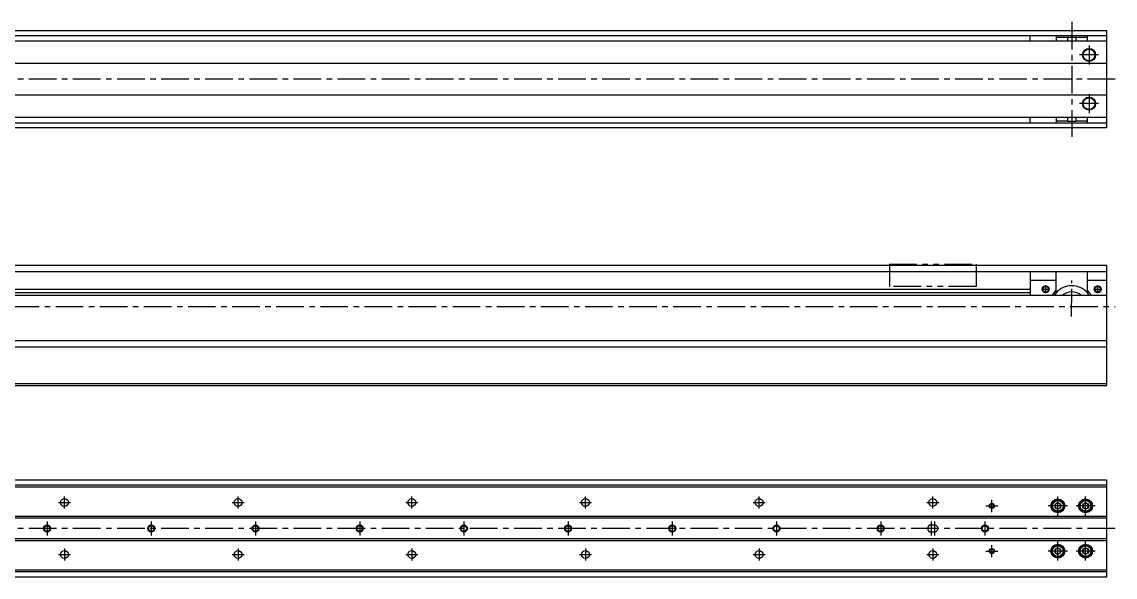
# Model space of a CAD drawing. Extents: x 0 to 1251, y -8 to 372.
# Drawn here: x 621 to 1251, y 33 to 353 of the extents above; entities that cross this region are included whole.
import ezdxf

# ---------------------------------------------------------------- set-up
doc = ezdxf.new("R2010")
doc.units = 0
doc.header["$LTSCALE"] = 0.5
doc.linetypes.add('CENTER', pattern=[50.8, 31.75, -6.35, 6.35, -6.35])
doc.linetypes.add('PHANTOM', pattern=[63.5, 31.75, -6.35, 6.35, -6.35, 6.35, -6.35])
for name, color, linetype in [('MSM_CENTER', 1, 'CENTER'), ('MSM_CONTINUOUS', 7, 'CONTINUOUS'), ('MSM_IMAGINARY', 6, 'PHANTOM'), ('MSM_NARROW', 5, 'CONTINUOUS')]:
    doc.layers.add(name, color=color, linetype=linetype)

msp = doc.modelspace()

# ---------------------------------------------------------------- linework, layer by layer
at = {"layer": 'MSM_CENTER'}
for p, q in [((1226, 353.2), (1226, 287.04)), ((1241.45, 334.14), (1230.55, 334.14)), ((1236, 339.59), (1236, 328.69)), ((1251, 320.14), (141, 320.14)), ((1236, 311.59), (1236, 300.69)), ((1241.45, 306.14), (1230.55, 306.14)), ((1211, 197.01), (1211, 201.51)), ((1225.88, 183.64), (1226, 204.28)), ((1241, 197.01), (1241, 201.51)), ((1208.75, 199.26), (1213.25, 199.26)), ((1238.75, 199.26), (1243.25, 199.26)), ((133, 189.26), (1251, 189.26)), ((642.5, 76.5), (649.5, 76.5)), ((646, 73), (646, 80)), ((742.5, 76.5), (749.5, 76.5)), ((746, 73), (746, 80)), ((842.5, 76.5), (849.5, 76.5)), ((846, 73), (846, 80)), ((942.5, 76.5), (949.5, 76.5)), ((946, 73), (946, 80)), ((1042.5, 76.5), (1049.5, 76.5)), ((1046, 73), (1046, 80)), ((1142.5, 76.5), (1149.5, 76.5)), ((1146, 73), (1146, 80)), ((1180, 71), (1180, 78)), ((1218, 69), (1218, 80)), ((1234, 69), (1234, 80)), ((1176.5, 74.5), (1183.5, 74.5)), ((1223.5, 74.5), (1212.5, 74.5)), ((1239.5, 74.5), (1228.5, 74.5)), ((636, 65.5), (636, 57.5)), ((696, 65.5), (696, 57.5)), ((756, 65.5), (756, 57.5)), ((816, 65.5), (816, 57.5)), ((876, 65.5), (876, 57.5)), ((936, 65.5), (936, 57.5)), ((996, 65.5), (996, 57.5)), ((1056, 65.5), (1056, 57.5)), ((1116, 65.5), (1116, 57.5)), ((1145, 65.5), (1145, 57.5)), ((1147, 65.5), (1147, 57.5)), ((1176, 65.5), (1176, 57.5)), ((1251, 61.5), (141, 61.5)), ((1180, 45), (1180, 52)), ((1218, 43), (1218, 54)), ((1234, 43), (1234, 54)), ((642.5, 46.5), (649.5, 46.5)), ((646, 50), (646, 43)), ((742.5, 46.5), (749.5, 46.5)), ((746, 50), (746, 43)), ((842.5, 46.5), (849.5, 46.5)), ((846, 50), (846, 43)), ((942.5, 46.5), (949.5, 46.5)), ((946, 50), (946, 43)), ((1042.5, 46.5), (1049.5, 46.5)), ((1046, 50), (1046, 43)), ((1142.5, 46.5), (1149.5, 46.5)), ((1146, 50), (1146, 43)), ((1176.5, 48.5), (1183.5, 48.5)), ((1223.5, 48.5), (1212.5, 48.5)), ((1239.5, 48.5), (1228.5, 48.5))]:
    msp.add_line(p, q, dxfattribs=at)
at = {"layer": 'MSM_CONTINUOUS'}
for p, q in [((271, 348.14), (1246, 348.14)), ((1246, 348.14), (1246, 292.14)), ((1246, 342.14), (146, 342.14)), ((1246, 345.14), (271, 345.14)), ((1202, 342.14), (1202, 345.14)), ((1217, 345.14), (1217, 342.14)), ((1223.5, 344.14), (1217, 344.14)), ((1223.7, 344.44), (1223.5, 344.24)), ((1223.5, 344.24), (1223.5, 342.14)), ((1228.5, 344.24), (1223.5, 344.24)), ((1223.7, 344.44), (1228.3, 344.44)), ((1228.5, 344.24), (1228.3, 344.44)), ((1228.5, 342.14), (1228.5, 344.24)), ((1235, 344.14), (1228.5, 344.14)), ((1235, 342.14), (1235, 345.14)), ((1246, 329.14), (146, 329.14)), ((146, 311.14), (1246, 311.14)), ((1246, 298.14), (146, 298.14)), ((1202, 295.14), (1202, 298.14)), ((1217, 298.14), (1217, 295.14)), ((1217, 296.14), (1223.5, 296.14)), ((1223.5, 298.14), (1223.5, 296.04)), ((1223.5, 296.04), (1223.7, 295.84)), ((1223.5, 296.04), (1228.5, 296.04)), ((1228.3, 295.84), (1228.5, 296.04)), ((1228.5, 296.04), (1228.5, 298.14)), ((1228.5, 296.14), (1235, 296.14)), ((1235, 295.14), (1235, 298.14)), ((271, 295.14), (1246, 295.14)), ((1246, 292.14), (271, 292.14)), ((1228.3, 295.84), (1223.7, 295.84)), ((271, 213.06), (1246, 213.06)), ((1246, 209.26), (271, 209.26)), ((1202, 209.26), (1202, 195.76)), ((1217, 197.2), (1217, 209.26)), ((1235, 197.2), (1235, 209.26)), ((1246, 213.06), (1246, 143.76)), ((1217, 204.26), (1202, 204.26)), ((1246, 204.26), (1235, 204.26)), ((193.23, 195.76), (1246, 195.76)), ((271, 199.38), (1202, 199.38)), ((1202, 197.18), (271, 197.18)), ((1217, 197.2), (1215.91, 195.76)), ((1236.09, 195.76), (1235, 197.2)), ((146, 166.06), (1246, 166.06)), ((1246, 169.46), (185.8, 169.46)), ((1246, 144.76), (146, 144.76)), ((146, 143.76), (1246, 143.76)), ((146, 89.5), (1246, 89.5)), ((1246, 89.5), (1246, 33.5)), ((1246, 86.5), (146, 86.5)), ((146, 85.5), (1246, 85.5)), ((1218, 76.23), (1216.5, 75.37)), ((1219.5, 75.37), (1218, 76.23)), ((1234, 76.23), (1232.5, 75.37)), ((1235.5, 75.37), (1234, 76.23)), ((1216.5, 75.37), (1216.5, 73.63)), ((1216.5, 73.63), (1218, 72.77)), ((1218, 72.77), (1219.5, 73.63)), ((1219.5, 73.63), (1219.5, 75.37)), ((1232.5, 75.37), (1232.5, 73.63)), ((1232.5, 73.63), (1234, 72.77)), ((1234, 72.77), (1235.5, 73.63)), ((1235.5, 73.63), (1235.5, 75.37)), ((1246, 68.5), (146, 68.5)), ((1246, 67.5), (146, 67.5)), ((1147, 63.5), (1145, 63.5)), ((1145, 59.5), (1147, 59.5)), ((1246, 55.5), (146, 55.5)), ((146, 54.5), (1246, 54.5)), ((1218, 50.23), (1216.5, 49.37)), ((1216.5, 49.37), (1216.5, 47.63)), ((1216.5, 47.63), (1218, 46.77)), ((1219.5, 49.37), (1218, 50.23)), ((1218, 46.77), (1219.5, 47.63)), ((1219.5, 47.63), (1219.5, 49.37)), ((1234, 50.23), (1232.5, 49.37)), ((1232.5, 49.37), (1232.5, 47.63)), ((1232.5, 47.63), (1234, 46.77)), ((1235.5, 49.37), (1234, 50.23)), ((1234, 46.77), (1235.5, 47.63)), ((1235.5, 47.63), (1235.5, 49.37)), ((1246, 37.5), (146, 37.5)), ((1246, 36.5), (146, 36.5)), ((1246, 33.5), (146, 33.5))]:
    msp.add_line(p, q, dxfattribs=at)
for centre, radius in [((1236, 334.14), 3.75), ((1236, 334.14), 3.4), ((1236, 306.14), 3.75), ((1236, 306.14), 3.4), ((1211, 199.26), 1.62), ((1241, 199.26), 1.62), ((646, 76.5), 2.25), ((746, 76.5), 2.25), ((846, 76.5), 2.25), ((946, 76.5), 2.25), ((1046, 76.5), 2.25), ((1146, 76.5), 2.25), ((1180, 74.5), 1.23), ((1218, 74.5), 4), ((1218, 74.5), 3.5), ((1218, 74.5), 3.1), ((1218, 74.5), 1.73), ((1234, 74.5), 4), ((1234, 74.5), 3.5), ((1234, 74.5), 3.1), ((1234, 74.5), 1.73), ((636, 61.5), 1.62), ((696, 61.5), 1.62), ((756, 61.5), 1.62), ((816, 61.5), 1.62), ((876, 61.5), 1.62), ((936, 61.5), 1.62), ((996, 61.5), 1.62), ((1056, 61.5), 1.62), ((1116, 61.5), 1.62), ((1176, 61.5), 1.62), ((1218, 48.5), 4), ((1218, 48.5), 3.5), ((1218, 48.5), 3.1), ((1234, 48.5), 4), ((1234, 48.5), 3.5), ((1234, 48.5), 3.1), ((646, 46.5), 2.25), ((746, 46.5), 2.25), ((846, 46.5), 2.25), ((946, 46.5), 2.25), ((1046, 46.5), 2.25), ((1146, 46.5), 2.25), ((1180, 48.5), 1.23), ((1218, 48.5), 1.73), ((1234, 48.5), 1.73)]:
    msp.add_circle(centre, radius, dxfattribs=at)
for centre, radius, start, end in [((1226, 189.26), 13, 133.81273, 149.99992), ((1226, 189.26), 12, 41.40915, 138.58995), ((1226, 189.26), 8.5, 49.88096, 130.11904), ((1226, 189.26), 13, 30.00008, 46.18651), ((1145, 61.5), 2, 90.00074, 269.99926), ((1147, 61.5), 2, 269.99733, 90.00267)]:
    msp.add_arc(centre, radius, start, end, dxfattribs=at)
at = {"layer": 'MSM_IMAGINARY'}
for p, q in [((1121, 213.76), (1121, 200.76)), ((1121, 213.76), (1171, 213.76)), ((1171, 213.76), (1171, 200.76)), ((1171, 200.76), (1121, 200.76))]:
    msp.add_line(p, q, dxfattribs=at)
at = {"layer": 'MSM_NARROW'}
for centre, radius in [((1211, 199.26), 2), ((1241, 199.26), 2), ((1180, 74.5), 1.5), ((636, 61.5), 2), ((696, 61.5), 2), ((756, 61.5), 2), ((816, 61.5), 2), ((876, 61.5), 2), ((936, 61.5), 2), ((996, 61.5), 2), ((1056, 61.5), 2), ((1116, 61.5), 2), ((1176, 61.5), 2), ((1180, 48.5), 1.5)]:
    msp.add_circle(centre, radius, dxfattribs=at)

doc.saveas('drawing.dxf')
